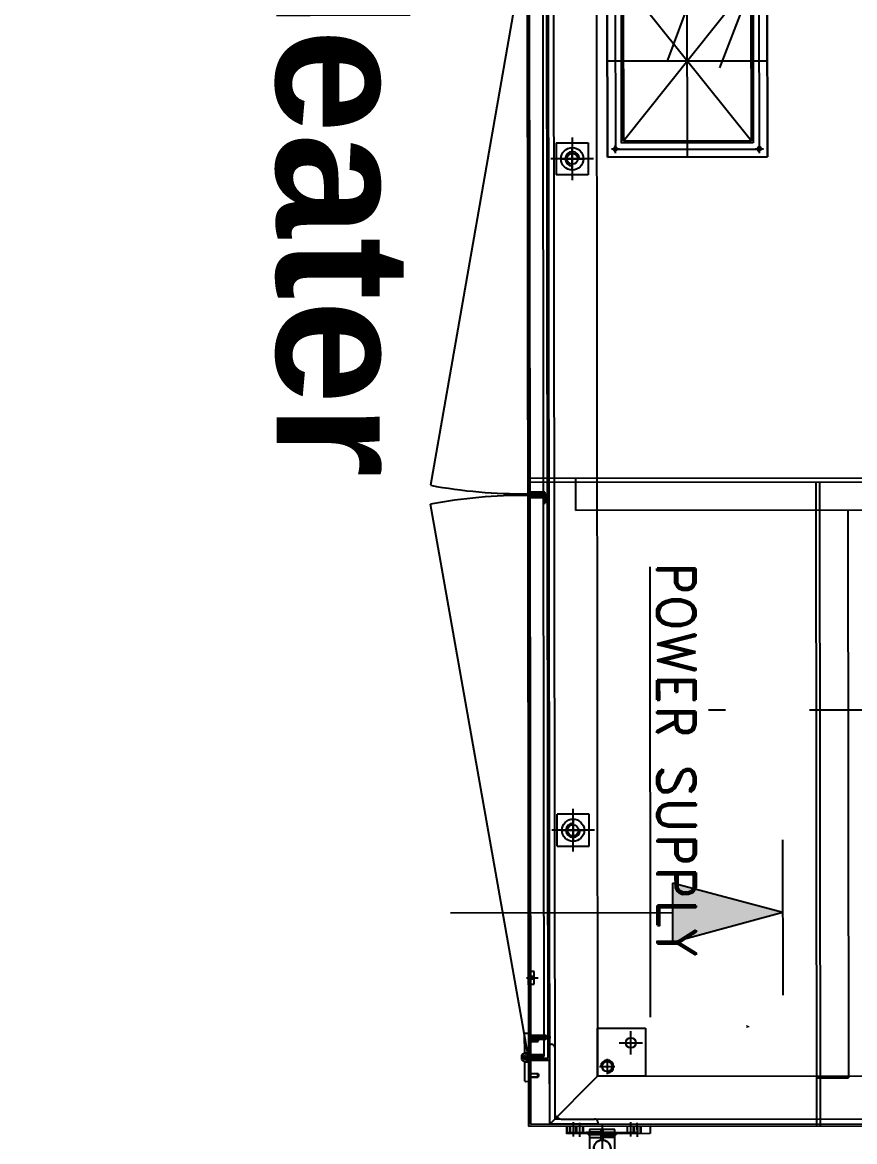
# Model space of a CAD drawing. Header units: feet. Extents: x -99009 to 3252343, y -11094690 to 9035152.
# Drawn here: x 2518465 to 2519766, y -1975212 to -1973462 of the extents above; entities that cross this region are included whole.
import ezdxf

# ---------------------------------------------------------------- set-up
doc = ezdxf.new("R2010")
doc.units = ezdxf.units.FT
for name, color, linetype in [('1', 1, 'Continuous'), ('K-LINE', 7, 'Continuous'), ('栗本図面枠', 7, 'Continuous')]:
    doc.layers.add(name, color=color, linetype=linetype)
doc.layers.add('K-SYMBOL', color=7, linetype='Continuous', lineweight=18)
doc.styles.add('K-DIM-4', font='simplex.shx', dxfattribs={"width": 0.75, "bigfont": 'extfont.shx'})
doc.styles.add('ROMAND', font='romand', dxfattribs={"width": 0.9, "oblique": 15, "height": 3})
doc.styles.get("Standard").update_dxf_attribs({"font": 'GOTHICB.TTF'})

# ---------------------------------------------------------------- blocks, each defined once
blk = doc.blocks.new('Y-L')
at = {"layer": 'K-SYMBOL', "linetype": 'Continuous', "lineweight": 25}
blk.add_hatch(color=3, dxfattribs=at).paths.add_polyline_path([(4.318, 1.157), (0, 0), (4.318, -1.157)])
at = {"layer": 'K-SYMBOL', "color": 3, "linetype": 'Continuous', "lineweight": 25}
for p, q in [((0, 3.231), (0, -2.853)), ((0, 0), (4.318, 1.157)), ((4.318, -1.157), (4.318, 1.157)), ((0, 0), (4.318, -1.157)), ((4.318, 0), (13, 0))]:
    blk.add_line(p, q, dxfattribs=at)
blk = doc.blocks.new('K24582845e8a56')
at = {"layer": '栗本図面枠', "color": 1}
for p, q in [((-2347.1, 250, 0), (-2347.1, -1150, 0)), ((-2341.1, 250, 0), (-2341.1, -1150, 0)), ((-1337.6, -1147, 0), (-1337.6, 247, 0)), ((-1334.6, -1150, 0), (-1334.6, 250, 0)), ((-1334.6, -1150, 0), (-1334.6, 250, 0)), ((-1345.6, -1109, 0), (-1345.6, 209, 0)), ((-2297.1, 175, 0), (-2297.1, -1075, 0)), ((-1412.6, -1042, 0), (-1412.6, 142, 0)), ((-1984.6, -357.7, 0), (-1984.6, -710.1, 0)), ((-3472.4, -663.3, 0), (-2989, -849.4, 0)), ((-2297.1, -650, 0), (-1409.6, -650, 0)), ((-1409.6, -700, 0), (-1409.6, -650, 0)), ((-2341.1, -694, 0), (-1334.6, -694, 0)), ((-2341.1, -700, 0), (-1334.6, -700, 0)), ((-3587.4, -713.3, 0), (-2998.7, -932.1, 0)), ((-2849.6, -775, 0), (-3149.6, -775, 0)), ((-3149.6, -775, 0), (-2849.6, -775, 0)), ((-2862.1, -787.5, 0), (-3137.1, -787.5, 0)), ((-2862.1, -787.5, 0), (-3137.1, -787.5, 0)), ((-2999.6, -775, 0), (-2999.6, -1025, 0)), ((-2999.6, -775, 0), (-2999.6, -1025, 0)), ((-2999.6, -775, 0), (-2999.6, -1025, 0)), ((-2855.7, -787.5, 0), (-2868.4, -787.5, 0)), ((-2855.7, -787.5, 0), (-2868.4, -787.5, 0)), ((-2862.1, -781.1, 0), (-2862.1, -793.8, 0)), ((-2862.1, -781.1, 0), (-2862.1, -793.8, 0)), ((-2862.1, -1012.5, 0), (-2862.1, -787.5, 0)), ((-2862.1, -1012.5, 0), (-2862.1, -787.5, 0)), ((-2849.6, -1025, 0), (-2849.6, -775, 0)), ((-2849.6, -775, 0), (-2849.6, -1025, 0)), ((-3127.6, -797, 0), (-2871.6, -797, 0)), ((-2874.6, -800, 0), (-3124.6, -800, 0)), ((-3124.6, -800, 0), (-2874.6, -1000, 0)), ((-2874.6, -800, 0), (-3124.6, -1000, 0)), ((-3124.6, -800, 0), (-2874.6, -800, 0)), ((-2874.6, -1000, 0), (-2874.6, -800, 0)), ((-2874.6, -800, 0), (-2874.6, -1000, 0)), ((-2871.6, -797, 0), (-2871.6, -1003, 0)), ((-1984.6, -841.2, 0), (-1984.6, -867.9, 0)), ((-2849.6, -900, 0), (-3149.6, -900, 0)), ((-2849.6, -900, 0), (-3149.6, -900, 0)), ((-2849.6, -900, 0), (-3149.6, -900, 0)), ((-2208.7, -959.6, 0), (-1504.6, -959.6, 0)), ((-1334.6, -960, 0), (-1322.6, -960, 0)), ((-1334.6, -1090, 0), (-1334.6, -960, 0)), ((-1322.6, -960, 0), (-1322.6, -1090, 0)), ((-1487.6, -1042, 0), (-1487.6, -967, 0)), ((-1487.6, -967, 0), (-1412.6, -967, 0)), ((-1464.6, -1008.3, 0), (-1464.6, -971.7, 0)), ((-1412.6, -967, 0), (-1412.6, -1042, 0)), ((-1317.6, -980, 0), (-1339.6, -980, 0)), ((-1322.6, -974, 0), (-1334.6, -974, 0)), ((-1322.6, -975.2, 0), (-1334.6, -975.2, 0)), ((-1334.6, -1090, 0), (-1334.6, -980, 0)), ((-1334.6, -980, 0), (-1324.6, -980, 0)), ((-1324.6, -1090, 0), (-1324.6, -980, 0)), ((-1446.3, -990, 0), (-1482.8, -990, 0)), ((-1318.3, -990, 0), (-1340.8, -990, 0)), ((-1324.6, -984.5, 0), (-1334.6, -984.5, 0)), ((-1324.6, -984.5, 0), (-1334.6, -984.5, 0)), ((-1322.6, -984.8, 0), (-1334.6, -984.8, 0)), ((-1334.6, -985, 0), (-1324.6, -985, 0)), ((-1322.6, -986, 0), (-1334.6, -986, 0)), ((-1324.6, -995.5, 0), (-1334.6, -995.5, 0)), ((-3137.1, -1012.5, 0), (-2862.1, -1012.5, 0)), ((-3137.1, -1012.5, 0), (-2862.1, -1012.5, 0)), ((-2871.6, -1003, 0), (-3127.6, -1003, 0)), ((-3124.6, -1000, 0), (-2874.6, -1000, 0)), ((-2874.6, -1000, 0), (-3124.6, -1000, 0)), ((-2855.7, -1012.5, 0), (-2868.4, -1012.5, 0)), ((-2855.7, -1012.5, 0), (-2868.4, -1012.5, 0)), ((-2862.1, -1006.1, 0), (-2862.1, -1018.8, 0)), ((-2862.1, -1006.1, 0), (-2862.1, -1018.8, 0)), ((-1427.6, -1039, 0), (-1427.6, -1015, 0)), ((-1329.2, -1015, 0), (-1329.2, -1033.5, 0)), ((-1229.2, -1015, 0), (-1329.2, -1015, 0)), ((-1325.2, -1033.5, 0), (-1325.2, -1015, 0)), ((-1324.6, -1015, 0), (-1324.6, -1010, 0)), ((-1319.6, -1015, 0), (-1324.6, -1010, 0)), ((-1269.6, -1015, 0), (-1324.6, -1015, 0)), ((-1324.6, -1015, 0), (-1319.6, -1015, 0)), ((-1324.4, -1033.5, 0), (-1324.4, -1015, 0)), ((-1321.2, -1057, 0), (-1321.2, -1013, 0)), ((-1318, -1033.5, 0), (-1318, -1015, 0)), ((-1317.2, -1033.5, 0), (-1317.2, -1015, 0)), ((-3149.6, -1025, 0), (-2849.6, -1025, 0)), ((-2849.6, -1025, 0), (-3149.6, -1025, 0)), ((-1439.6, -1027, 0), (-1415.6, -1027, 0)), ((-3231.6, -1042, 0), (-1412.6, -1042, 0)), ((-2847.1, -1046.7, 0), (-2847.1, -1113.3, 0)), ((-1797.1, -1046.7, 0), (-1797.1, -1113.3, 0)), ((-1412.6, -1042, 0), (-1487.6, -1042, 0)), ((-1337.6, -1117, 0), (-1412.6, -1042, 0)), ((-1345.6, -1099, 0), (-1345.6, -1047, 0)), ((-1340.6, -1042, 0), (-1337.6, -1042, 0)), ((-1337.6, -1042, 0), (-1337.6, -1117, 0)), ((-1336.8, -1035, 0), (-1261.5, -1035, 0)), ((-1335.4, -1035, 0), (-1224.3, -1035, 0)), ((-1312.5, -1033.5, 0), (-1329.2, -1033.5, 0)), ((-1329.2, -1036.5, 0), (-1329.2, -1055, 0)), ((-1312.5, -1036.5, 0), (-1329.2, -1036.5, 0)), ((-1325.7, -1055, 0), (-1325.7, -1036.5, 0)), ((-1316.7, -1055, 0), (-1316.7, -1036.5, 0)), ((-1312.5, -1033.5, 0), (-1315.5, -1033.5, 0)), ((-1315.5, -1036.5, 0), (-1315.5, -1033.5, 0)), ((-1312.5, -1036.5, 0), (-1315.5, -1036.5, 0)), ((-1315.2, -1035, 0), (-1283.2, -1035, 0)), ((-2872.1, -1105, 0), (-2872.1, -1055, 0)), ((-2872.1, -1055, 0), (-2822.1, -1055, 0)), ((-2847.1, -1096, 0), (-2847.1, -1064, 0)), ((-2822.1, -1055, 0), (-2822.1, -1105, 0)), ((-1772.1, -1055, 0), (-1822.1, -1055, 0)), ((-1822.1, -1055, 0), (-1822.1, -1105, 0)), ((-1797.1, -1096, 0), (-1797.1, -1064, 0)), ((-1772.1, -1105, 0), (-1772.1, -1055, 0)), ((-1322.6, -1064, 0), (-1334.6, -1064, 0)), ((-1322.6, -1065.2, 0), (-1334.6, -1065.2, 0)), ((-1329.2, -1055, 0), (-1229.2, -1055, 0)), ((-1324.6, -1055, 0), (-1269.6, -1055, 0)), ((-1324.6, -1055, 0), (-1324.6, -1060, 0)), ((-1324.6, -1055, 0), (-1319.6, -1055, 0)), ((-1319.6, -1055, 0), (-1324.6, -1060, 0)), ((-2880.4, -1080, 0), (-2813.7, -1080, 0)), ((-2831.1, -1080, 0), (-2863.1, -1080, 0)), ((-2297.1, -1075, 0), (-2347.1, -1075, 0)), ((-1763.7, -1080, 0), (-1830.4, -1080, 0)), ((-1813.1, -1080, 0), (-1781.1, -1080, 0)), ((-1318.3, -1080, 0), (-1340.8, -1080, 0)), ((-1317.6, -1070, 0), (-1339.6, -1070, 0)), ((-1324.6, -1074.5, 0), (-1334.6, -1074.5, 0)), ((-1322.6, -1074.8, 0), (-1334.6, -1074.8, 0)), ((-1322.6, -1076, 0), (-1334.6, -1076, 0)), ((-1334.6, -1085, 0), (-1324.6, -1085, 0)), ((-1324.6, -1085.5, 0), (-1334.6, -1085.5, 0)), ((-1324.6, -1085.5, 0), (-1334.6, -1085.5, 0)), ((-1334.6, -1090, 0), (-1324.6, -1090, 0)), ((-1322.6, -1090, 0), (-1334.6, -1090, 0)), ((-1337.6, -1117, 0), (-3306.6, -1117, 0)), ((-3298.6, -1109, 0), (-1345.6, -1109, 0)), ((-3203.6, -1120, 0), (-1440.6, -1120, 0)), ((-2872.1, -1105, 0), (-2822.1, -1105, 0)), ((-1772.1, -1105, 0), (-1822.1, -1105, 0)), ((-1473.6, -1147, 0), (-1473.6, -1114.9, 0)), ((-1462.6, -1117, 0), (-1462.6, -1114, 0)), ((-1337.6, -1117, 0), (-1462.6, -1117, 0)), ((-1462.6, -1120, 0), (-1462.6, -1117, 0)), ((-1457.6, -1109, 0), (-1355.6, -1109, 0)), ((-1440.6, -1150, 0), (-1440.6, -1120, 0)), ((-1437.6, -1147, 0), (-1437.6, -1117, 0)), ((-3200.6, -1126, 0), (-2308.6, -1126, 0)), ((-2326.6, -1147, 0), (-2326.6, -1126, 0)), ((-2323.6, -1123, 0), (-2308.6, -1123, 0)), ((-2323.6, -1147.5, 0), (-2323.6, -1126, 0)), ((-2320.6, -1126, 0), (-1443.6, -1126, 0)), ((-2320.6, -1147.5, 0), (-2320.6, -1126, 0)), ((-2317.6, -1147, 0), (-2317.6, -1126, 0)), ((-2308.6, -1126, 0), (-2308.6, -1123, 0)), ((-1566.6, -1153, 0), (-1566.6, -1135, 0)), ((-1476.6, -1123.1, 0), (-1476, -1122.5, 0)), ((-1476.6, -1126, 0), (-1476.6, -1123.1, 0)), ((-1476.6, -1123.1, 0), (-1470.6, -1123.1, 0)), ((-1476.6, -1147, 0), (-1476.6, -1126, 0)), ((-1471.2, -1122.5, 0), (-1476, -1122.5, 0)), ((-1476, -1126, 0), (-1476, -1122.5, 0)), ((-1476, -1147, 0), (-1476, -1126, 0)), ((-1473.1, -1150, 0), (-1473.1, -1135, 0)), ((-1467.1, -1135, 0), (-1473.1, -1135, 0)), ((-1472.6, -1150, 0), (-1472.6, -1135, 0)), ((-1471.2, -1126, 0), (-1471.2, -1122.5, 0)), ((-1471.2, -1122.5, 0), (-1470.6, -1123.1, 0)), ((-1471.2, -1147, 0), (-1471.2, -1126, 0)), ((-1470.6, -1126, 0), (-1470.6, -1123.1, 0)), ((-1470.6, -1147, 0), (-1470.6, -1126, 0)), ((-1470.1, -1137.5, 0), (-1470.1, -1132.8, 0)), ((-1467.6, -1150, 0), (-1467.6, -1135, 0)), ((-1467.1, -1150, 0), (-1467.1, -1135, 0)), ((-1446.6, -1147, 0), (-1446.6, -1126, 0)), ((-1443.6, -1147.5, 0), (-1443.6, -1126, 0)), ((-1417.1, -1135, 0), (-1411.1, -1135, 0)), ((-1417.1, -1150, 0), (-1417.1, -1135, 0)), ((-1416.6, -1150, 0), (-1416.6, -1135, 0)), ((-1414.1, -1137, 0), (-1414.1, -1132.8, 0)), ((-1411.6, -1150, 0), (-1411.6, -1135, 0)), ((-1411.1, -1150, 0), (-1411.1, -1135, 0)), ((-3309.6, -1150, 0), (-1334.6, -1150, 0)), ((-3309.6, -1150, 0), (-1334.6, -1150, 0)), ((-3306.6, -1147, 0), (-1337.6, -1147, 0)), ((-3199.5, -1150.4, 0), (-2336.8, -1302.5, 0)), ((-3198.1, -1150, 0), (-2326.1, -1150, 0)), ((-3197.6, -1147, 0), (-2326.6, -1147, 0)), ((-2318.1, -1150, 0), (-1446.1, -1150, 0)), ((-2317.6, -1147, 0), (-1446.6, -1147, 0)), ((-1444.6, -1150.4, 0), (-2307.3, -1302.5, 0)), ((-1556.6, -1141, 0), (-1576.6, -1141, 0)), ((-1576.6, -1141, 0), (-1576.6, -1147, 0)), ((-1576.6, -1147, 0), (-1556.6, -1147, 0)), ((-1568.6, -1141, 0), (-1568.6, -1147, 0)), ((-1568.2, -1141, 0), (-1568.2, -1147, 0)), ((-1565, -1141, 0), (-1565, -1147, 0)), ((-1564.6, -1141, 0), (-1564.6, -1147, 0)), ((-1556.6, -1147, 0), (-1556.6, -1141, 0)), ((-1537.9, -1147, 0), (-1540.9, -1147, 0)), ((-1480.1, -1155, 0), (-1480.1, -1150, 0)), ((-1480.1, -1150, 0), (-1442.1, -1150, 0)), ((-1479.1, -1156, 0), (-1480.1, -1155, 0)), ((-1449.1, -1156, 0), (-1449.1, -1150, 0)), ((-1442.1, -1161, 0), (-1442.1, -1150, 0)), ((-1435.1, -1150, 0), (-1442.1, -1150, 0)), ((-1435.1, -1150, 0), (-1404.1, -1150, 0)), ((-1435.1, -1156, 0), (-1435.1, -1150, 0)), ((-1405.1, -1156, 0), (-1404.1, -1155, 0)), ((-1404.1, -1150, 0), (-1404.1, -1155, 0)), ((-1448.1, -1156, 0), (-1479.1, -1156, 0)), ((-1445.4, -1161, 0), (-1438.7, -1161, 0)), ((-1439.1, -1156, 0), (-1445.1, -1156, 0)), ((-1435.1, -1156, 0), (-1436.1, -1156, 0)), ((-1405.1, -1156, 0), (-1435.1, -1156, 0))]:
    blk.add_line(p, q, dxfattribs=at)
for centre, radius in [((-2862.1, -787.5, 0), 2.54), ((-2862.1, -787.5, 0), 2.54), ((-1464.6, -990, 0), 8), ((-2862.1, -1012.5, 0), 2.54), ((-2862.1, -1012.5, 0), 2.54), ((-1427.6, -1027, 0), 8), ((-1299.2, -1035, 0), 13.3), ((-2847.1, -1080, 0), 17.5), ((-1797.1, -1080, 0), 17.5), ((-2847.1, -1080, 0), 8.61), ((-1797.1, -1080, 0), 8.61), ((-1442.1, -1156, 0), 3)]:
    blk.add_circle(centre, radius, dxfattribs=at)
for centre, radius, start, end in [((-2862.1, -787.5, 0), 3.17, 90, 0), ((-2862.1, -787.5, 0), 3.17, 90, 0), ((-2862.1, -1012.5, 0), 3.17, 90, 0), ((-2862.1, -1012.5, 0), 3.17, 90, 0), ((-1427.6, -1027, 0), 10, 0, 270), ((-1299.2, -1035, 0), 13.3, 6.4514, 173.5486), ((-1299.2, -1035, 0), 13.3, 6.4514, 173.5486), ((-1340.6, -1047, 0), 5, 90, 180), ((-1299.2, -1035, 0), 13.3, 186.4514, 353.5486), ((-1299.2, -1035, 0), 13.3, 186.4514, 353.5486), ((-2847.1, -1080, 0), 11.1, 90, 0), ((-1797.1, -1080, 0), 11.1, 180, 90), ((-1355.6, -1099, 0), 10, 270, 0), ((-1457.6, -1114, 0), 5, 90, 180), ((-2323.6, -1126, 0), 3, 90, 180), ((-3124.9, -1156, 0), 801.6, 349.4712, 0.4289), ((-2326.1, -1147.5, 0), 2.5, 270, 0), ((-1519.2, -1156, 0), 801.6, 179.5711, 190.5288), ((-2318.1, -1147.5, 0), 2.5, 180, 270), ((-1442.1, -1156, 0), 6, 303.5573, 236.4427), ((-1446.1, -1147.5, 0), 2.5, 270, 0)]:
    blk.add_arc(centre, radius, start, end, dxfattribs=at)
at = {"layer": '栗本図面枠', "color": 1, "linetype": 'Continuous', "extrusion": (0, 0, -1)}
for points in [[(1319.6, -1015, 0), (1324.6, -1010, 0), (1324.6, -1015, 0)], [(1319.6, -1055, 0), (1324.6, -1055, 0), (1324.6, -1060, 0)]]:
    blk.add_solid(points, dxfattribs=at)
at = {"layer": '栗本図面枠', "color": 1, "style": 'ROMAND'}
blk.add_text('POWER SUPPLY', height=60, dxfattribs=at).set_placement((-2216.7, -948.2, 0))

msp = doc.modelspace()

# ---------------------------------------------------------------- linework, layer by layer
at = {"layer": '1'}
msp.add_arc((2520410.24778, -1978395.99612), 100000, 84.1346387202, 194.3871675539, dxfattribs=at)

# ---------------------------------------------------------------- block references
at = {"layer": 'K-LINE', "color": 2, "linetype": 'Continuous', "lineweight": 15, "rotation": 270.0650517140735}
msp.add_blockref('K24582845e8a56', (2520408.11897, -1976520.99344), dxfattribs=at)
at = {"layer": 'K-LINE', "xscale": 40.00000000000002, "yscale": 40.00000000000001, "zscale": 40.00000000000001, "rotation": 180.0650517140735}
msp.add_blockref('Y-L', (2519654.30113, -1974853.90381), dxfattribs=at)

# ---------------------------------------------------------------- texts
at = {"layer": 'K-LINE', "lineweight": 5, "insert": (2519066.56984, -1968727.68716, -0.00002), "char_height": 210, "width": 8494.6327275, "attachment_point": 1, "rotation": 270.06505171}
msp.add_mtext('\\pxqc;{\\fArial|b1|i0|c0|p34; Induction Heater }', dxfattribs=at)
at = {"layer": 'K-LINE', "color": 4, "linetype": 'Continuous', "lineweight": 40, "insert": (2519597.32449, -1975030.92421), "char_height": 4, "attachment_point": 7, "rotation": 270.06505171, "style": 'K-DIM-4'}
msp.add_mtext('A', dxfattribs=at)

doc.saveas('drawing.dxf')
